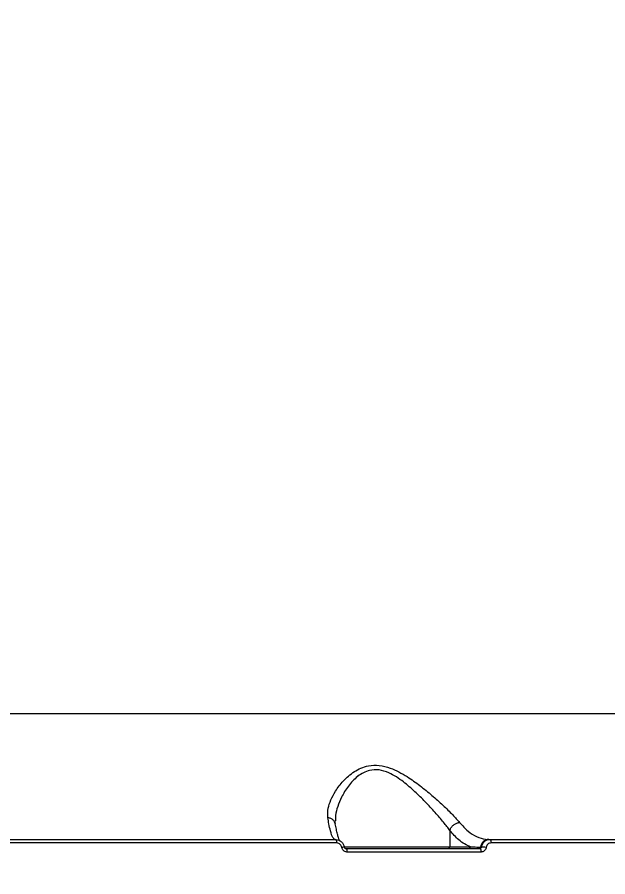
# Model space of a CAD drawing. Header units: millimetres. Extents: x -4688 to 6829, y -6350 to 4771.
# Drawn here: x 1241.4 to 1403, y 295.6 to 531 of the extents above; entities that cross this region are included whole.
import ezdxf

# ---------------------------------------------------------------- set-up
doc = ezdxf.new("R2010")
doc.units = ezdxf.units.MM
for name, color, linetype in [('DIKOM_ОБЪЕКТ', 7, 'Continuous'), ('DIKOM_РАЗМЕР_ЗОНА', 7, 'Continuous'), ('DIKOM_РАЗМЕР_ОБЪЕКТА', 7, 'Continuous')]:
    doc.layers.add(name, color=color, linetype=linetype)
doc.styles.add('style1', font='arial.ttf', dxfattribs={"width": 0.8})
doc.dimstyles.new('1-50', dxfattribs={"dimtxt": 300, "dimasz": 200, "dimexe": 100, "dimexo": 0, "dimgap": 100, "dimtad": 1, "dimtxsty": 'style1', "dimcen": 200, "dimclrd": 7, "dimclre": 7, "dimclrt": 7, "dimadec": 1, "dimazin": 2, "dimtfac": 1, "dimtmove": 0, "dimatfit": 2, "dimfxl": 0, "dimlwd": 25, "dimlwe": 18, "dimarcsym": 0})

# ---------------------------------------------------------------- blocks, each defined once
blk = doc.blocks.new('*D9')
at = {"layer": 'Defpoints', "color": 0, "transparency": 16777216}
for p in [(2285.35, 2926.08), (233.68, -3329.73), (5655.58, -3329.73)]:
    blk.add_point(p, dxfattribs=at)
at = {"layer": 'DIKOM_РАЗМЕР_ОБЪЕКТА', "color": 7, "lineweight": 18, "transparency": 16777216}
for p, q in [((2285.35, 2926.08), (5755.58, 2926.08)), ((233.68, -3329.73), (5755.58, -3329.73))]:
    blk.add_line(p, q, dxfattribs=at)
at = {"layer": 'DIKOM_РАЗМЕР_ОБЪЕКТА', "color": 7, "lineweight": 25, "transparency": 16777216}
blk.add_line((5655.58, 2726.08), (5655.58, -3129.73), dxfattribs=at)
at = {"layer": 'DIKOM_РАЗМЕР_ОБЪЕКТА', "color": 7, "transparency": 16777216}
for points in [[(5622.24, 2726.08), (5688.91, 2726.08), (5655.58, 2926.08)], [(5622.24, -3129.73), (5688.91, -3129.73), (5655.58, -3329.73)]]:
    blk.add_solid(points, dxfattribs=at)
at = {"layer": 'DIKOM_РАЗМЕР_ОБЪЕКТА', "color": 7, "transparency": 16777216, "insert": (5402.4, -130.27), "char_height": 300, "attachment_point": 5, "rotation": 90, "style": 'style1'}
blk.add_mtext('6250', dxfattribs=at)
blk = doc.blocks.new('*D10')
at = {"layer": 'Defpoints', "color": 0, "transparency": 16777216}
for p in [(2960.09, 4770.95), (741.18, -5330.34), (6729.08, -5330.34)]:
    blk.add_point(p, dxfattribs=at)
at = {"layer": 'DIKOM_РАЗМЕР_ЗОНА', "color": 7, "lineweight": 18, "transparency": 16777216}
for p, q in [((2960.09, 4770.95), (6829.08, 4770.95)), ((741.18, -5330.34), (6829.08, -5330.34))]:
    blk.add_line(p, q, dxfattribs=at)
at = {"layer": 'DIKOM_РАЗМЕР_ЗОНА', "color": 7, "lineweight": 25, "transparency": 16777216}
blk.add_line((6729.08, 4570.95), (6729.08, -5130.34), dxfattribs=at)
at = {"layer": 'DIKOM_РАЗМЕР_ЗОНА', "color": 7, "transparency": 16777216}
for points in [[(6695.74, 4570.95), (6762.41, 4570.95), (6729.08, 4770.95)], [(6695.74, -5130.34), (6762.41, -5130.34), (6729.08, -5330.34)]]:
    blk.add_solid(points, dxfattribs=at)
at = {"layer": 'DIKOM_РАЗМЕР_ЗОНА', "color": 7, "transparency": 16777216, "insert": (6475.9, -93.77), "char_height": 300, "attachment_point": 5, "rotation": 90, "style": 'style1'}
blk.add_mtext('10100', dxfattribs=at)
blk = doc.blocks.new('*D11')
at = {"layer": 'Defpoints', "color": 0, "transparency": 16777216}
for p in [(3703.08, 2652.76), (-3188.42, -47.63), (-3188.42, -4921.77)]:
    blk.add_point(p, dxfattribs=at)
at = {"layer": 'DIKOM_РАЗМЕР_ОБЪЕКТА', "color": 7, "lineweight": 18, "transparency": 16777216}
for p, q in [((3703.08, 2652.76), (3703.08, -5021.77)), ((-3188.42, -47.63), (-3188.42, -5021.77))]:
    blk.add_line(p, q, dxfattribs=at)
at = {"layer": 'DIKOM_РАЗМЕР_ОБЪЕКТА', "color": 7, "lineweight": 25, "transparency": 16777216}
blk.add_line((3503.08, -4921.77), (-2988.42, -4921.77), dxfattribs=at)
at = {"layer": 'DIKOM_РАЗМЕР_ОБЪЕКТА', "color": 7, "transparency": 16777216}
for points in [[(-2988.42, -4888.44), (-2988.42, -4955.11), (-3188.42, -4921.77)], [(3503.08, -4888.44), (3503.08, -4955.11), (3703.08, -4921.77)]]:
    blk.add_solid(points, dxfattribs=at)
at = {"layer": 'DIKOM_РАЗМЕР_ОБЪЕКТА', "color": 7, "transparency": 16777216, "insert": (4.08, -4668.6), "char_height": 300, "attachment_point": 5, "style": 'style1'}
blk.add_mtext('6900', dxfattribs=at)
blk = doc.blocks.new('*D12')
at = {"layer": 'Defpoints', "color": 0, "transparency": 16777216}
for p in [(4937.72, 2926.08), (-4688.42, -671.13), (4937.72, -6249.77)]:
    blk.add_point(p, dxfattribs=at)
at = {"layer": 'DIKOM_РАЗМЕР_ЗОНА', "color": 7, "lineweight": 18, "transparency": 16777216}
for p, q in [((4937.72, 2926.08), (4937.72, -6349.77)), ((-4688.42, -671.13), (-4688.42, -6349.77))]:
    blk.add_line(p, q, dxfattribs=at)
at = {"layer": 'DIKOM_РАЗМЕР_ЗОНА', "color": 7, "lineweight": 25, "transparency": 16777216}
blk.add_line((-4488.42, -6249.77), (4737.72, -6249.77), dxfattribs=at)
at = {"layer": 'DIKOM_РАЗМЕР_ЗОНА', "color": 7, "transparency": 16777216}
for points in [[(-4488.42, -6216.44), (-4488.42, -6283.11), (-4688.42, -6249.77)], [(4737.72, -6216.44), (4737.72, -6283.11), (4937.72, -6249.77)]]:
    blk.add_solid(points, dxfattribs=at)
at = {"layer": 'DIKOM_РАЗМЕР_ЗОНА', "color": 7, "transparency": 16777216, "insert": (124.65, -5996.6), "char_height": 300, "attachment_point": 5, "style": 'style1'}
blk.add_mtext('9650', dxfattribs=at)

msp = doc.modelspace()

# ---------------------------------------------------------------- linework, layer by layer
at = {"layer": 'DIKOM_ОБЪЕКТ', "color": 7, "linetype": 'Continuous', "lineweight": 15}
for p, q in [((1018.347, 340.368), (1497.005, 340.368)), ((1359.831, 308.27), (1359.831, 303.865)), ((1221.987, 305.865), (1328.491, 305.865)), ((1328.801, 304.906), (1222.21, 304.906)), ((1330.834, 303.865), (1359.831, 303.865)), ((1359.831, 303.865), (1365.463, 303.865)), ((1368.243, 303.782), (1368.492, 303.782)), ((1370.479, 305.865), (1370.758, 305.865)), ((1370.758, 305.865), (1472.137, 305.865)), ((1472.567, 304.906), (1371.104, 304.906)), ((1331.375, 303.365), (1368.011, 303.365)), ((1368.355, 302.4), (1331.688, 302.4))]:
    msp.add_line(p, q, dxfattribs=at)
at = {"layer": 'DIKOM_ОБЪЕКТ', "color": 7, "linetype": 'Continuous', "lineweight": 15, "flags": 128}
for points in [[(1328.491, 305.865), (1328.55, 305.847), (1328.607, 305.793), (1328.66, 305.705), (1328.706, 305.586), (1328.745, 305.442), (1328.774, 305.276), (1328.793, 305.095), (1328.801, 304.906)], [(1330.914, 303.782), (1330.917, 303.78), (1330.893, 303.773), (1330.841, 303.762), (1330.763, 303.746), (1330.661, 303.727), (1330.538, 303.705), (1330.398, 303.68), (1330.245, 303.653)], [(1370.758, 305.865), (1370.824, 305.847), (1370.887, 305.793), (1370.946, 305.705), (1370.997, 305.586), (1371.041, 305.442), (1371.073, 305.276), (1371.095, 305.095), (1371.104, 304.906)], [(1331.375, 303.365), (1331.435, 303.347), (1331.492, 303.292), (1331.546, 303.204), (1331.593, 303.084), (1331.632, 302.939), (1331.661, 302.772), (1331.68, 302.59), (1331.688, 302.4)], [(1368.011, 303.365), (1368.077, 303.347), (1368.14, 303.292), (1368.199, 303.204), (1368.25, 303.084), (1368.293, 302.939), (1368.325, 302.772), (1368.346, 302.59), (1368.355, 302.4)]]:
    msp.add_lwpolyline(points, dxfattribs=at)
at = {"layer": 'DIKOM_ОБЪЕКТ', "color": 7, "linetype": 'Continuous', "lineweight": 15}
for centre, radius, start, end in [((1359.353, 303.843), 0.478, 272.93104, 2.659), ((1364.986, 303.843), 0.478, 272.93216, 2.65893), ((1367.777, 303.834), 0.469, 272.3311, 353.63301), ((1370.574, 303.522), 2.345, 92.3311, 173.63301), ((1368.377, 296.67), 7.113, 79.0289, 89.0741)]:
    msp.add_arc(centre, radius, start, end, dxfattribs=at)
for points, knots in [([(1504.847, 349.42), (1504.198, 356.388), (1502.896, 370.347), (1500.179, 391.001), (1496.902, 411.403), (1493.003, 431.54), (1488.493, 451.354), (1484.011, 468.344), (1479.811, 482.585), (1476.077, 494.251), (1472.121, 505.671), (1468.071, 516.496), (1463.96, 526.724), (1459.806, 536.386), (1455.482, 545.792), (1451.084, 554.747), (1446.631, 563.251), (1441.075, 573.224), (1434.188, 584.581), (1426.056, 596.61), (1417.83, 607.538), (1409.802, 617.119), (1401.782, 625.714), (1393.898, 633.291), (1385.347, 640.62), (1376.105, 647.534), (1366.331, 653.717), (1356.655, 658.8), (1347.398, 662.74), (1338.315, 665.75), (1329.535, 667.908), (1320.16, 669.328), (1313.199, 669.989), (1309.124, 669.818), (1308.584, 669.795)], [0, 0, 0, 0, 0.0394028, 0.0789283, 0.1185295, 0.1582552, 0.1985289, 0.2389336, 0.2643273, 0.289721, 0.3152464, 0.3407718, 0.3640265, 0.3872813, 0.4106369, 0.4339925, 0.4559332, 0.477895, 0.515465, 0.5531409, 0.5878301, 0.6226026, 0.6543736, 0.6862083, 0.7170118, 0.7546435, 0.7923811, 0.8271267, 0.8619555, 0.8937774, 0.925663, 0.9565154, 0.9942409, 1, 1, 1, 1]), ([(1326.418, 311.804), (1326.395, 312.657), (1326.352, 314.202), (1327.197, 316.705), (1328.522, 319.246), (1330.577, 321.959), (1333.016, 324.119), (1335.44, 325.433), (1337.697, 326.152), (1340.486, 326.265), (1343.353, 325.536), (1345.892, 324.391), (1348.632, 322.791), (1351.692, 320.598), (1354.96, 317.917), (1357.969, 315.208), (1360.61, 312.644), (1361.883, 311.188), (1362.498, 310.485)], [0, 0, 0, 0, 0.0785517, 0.1424077, 0.2076086, 0.2856911, 0.3665348, 0.4050987, 0.4448429, 0.4974371, 0.549685, 0.5917849, 0.6349331, 0.7063605, 0.7797217, 0.8533218, 0.9291388, 1, 1, 1, 1]), ([(1359.832, 308.277), (1359.832, 308.277), (1359.331, 308.987), (1358.106, 310.573), (1355.803, 313.258), (1353.167, 316.106), (1350.279, 318.969), (1347.626, 321.286), (1345.194, 323.019), (1342.996, 324.24), (1340.463, 325.041), (1338.037, 324.918), (1336.115, 324.172), (1335.094, 323.501), (1333.613, 322.341), (1331.899, 320.459), (1330.17, 317.609), (1329.069, 314.897), (1328.457, 312.691), (1328.495, 311.445), (1328.51, 310.954)], [0, 0, 0, 0, 0.0000336, 0.0750683, 0.1536146, 0.234395, 0.3097453, 0.3867492, 0.4294483, 0.4730878, 0.5239229, 0.5743918, 0.6112987, 0.649859, 0.6518317, 0.7329425, 0.8174224, 0.8855875, 0.9549221, 1, 1, 1, 1]), ([(1328.419, 305.865), (1328.204, 305.975), (1327.766, 306.198), (1327.19, 307.855), (1326.741, 309.835), (1326.512, 311.234), (1326.418, 311.804)], [0, 0, 0, 0, 0.3072584, 0.6233184, 0.8463529, 1, 1, 1, 1]), ([(1328.432, 310.121), (1328.423, 310.211), (1328.394, 310.54), (1328.055, 311.04), (1327.464, 311.529), (1326.907, 311.727), (1326.551, 311.789), (1326.464, 311.799), (1326.418, 311.804)], [0, 0, 0, 0, 0.1018986, 0.3726248, 0.6433515, 0.9140791, 0.9544556, 1, 1, 1, 1]), ([(1328.472, 310.136), (1328.421, 310.36), (1328.366, 310.6), (1328.398, 310.918), (1328.4, 310.939)], [0, 0, 0, 0, 0.9327343, 1, 1, 1, 1]), ([(1329.763, 305.352), (1329.752, 305.369), (1329.726, 305.405), (1329.555, 305.754), (1329.327, 306.376), (1329.049, 307.334), (1328.757, 308.566), (1328.563, 309.615), (1328.469, 310.126)], [0, 0, 0, 0, 0.1199453, 0.2662783, 0.4332198, 0.6173907, 0.8135995, 1, 1, 1, 1]), ([(1359.832, 308.277), (1359.913, 308.526), (1360.075, 309.023), (1360.613, 309.685), (1361.3, 310.188), (1361.919, 310.414), (1362.318, 310.475), (1362.455, 310.483), (1362.498, 310.485)], [0, 0, 0, 0, 0.2204855, 0.440971, 0.6614568, 0.8819434, 0.9635568, 1, 1, 1, 1]), ([(1362.498, 310.485), (1363.256, 309.643), (1364.745, 307.991), (1367.142, 306.51), (1369.059, 305.918), (1370.18, 305.876), (1370.479, 305.865)], [0, 0, 0, 0, 0.3028924, 0.5944611, 0.8920287, 1, 1, 1, 1]), ([(1359.831, 308.27), (1359.831, 308.272), (1359.832, 308.274), (1359.832, 308.276), (1359.832, 308.277)], [0, 0, 0, 0, 0.6968069, 1, 1, 1, 1]), ([(1365.463, 303.865), (1364.922, 304.1), (1363.833, 304.572), (1361.925, 305.921), (1360.627, 307.378), (1359.831, 308.27)], [0, 0, 0, 0, 0.2774665, 0.5572993, 1, 1, 1, 1]), ([(1328.491, 305.865), (1328.553, 305.864), (1328.888, 305.855), (1329.487, 305.7), (1330.175, 305.243), (1330.699, 304.585), (1330.842, 304.05), (1330.914, 303.782)], [0, 0, 0, 0, 0.0547627, 0.2944094, 0.5301252, 0.7646885, 1, 1, 1, 1]), ([(1330.245, 303.653), (1330.202, 303.814), (1330.116, 304.136), (1329.804, 304.532), (1329.393, 304.807), (1329.037, 304.9), (1328.838, 304.905), (1328.801, 304.906)], [0, 0, 0, 0, 0.2340719, 0.4679654, 0.7039629, 0.944859, 1, 1, 1, 1]), ([(1331.688, 302.4), (1331.651, 302.401), (1331.452, 302.406), (1331.095, 302.499), (1330.686, 302.774), (1330.374, 303.17), (1330.288, 303.492), (1330.245, 303.653)], [0, 0, 0, 0, 0.0557734, 0.2968037, 0.5326623, 0.7662387, 1, 1, 1, 1]), ([(1330.914, 303.782), (1330.928, 303.728), (1330.957, 303.618), (1331.059, 303.487), (1331.19, 303.397), (1331.301, 303.367), (1331.363, 303.365), (1331.375, 303.365)], [0, 0, 0, 0, 0.2178619, 0.443589, 0.6835988, 0.9397725, 1, 1, 1, 1]), ([(1365.463, 303.865), (1365.605, 303.857), (1366.31, 303.817), (1367.251, 303.786), (1368.029, 303.783), (1368.243, 303.782)], [0, 0, 0, 0, 0.1533127, 0.7665794, 1, 1, 1, 1]), ([(1368.011, 303.365), (1368.068, 303.371), (1368.181, 303.381), (1368.329, 303.468), (1368.439, 303.595), (1368.481, 303.709), (1368.49, 303.773), (1368.492, 303.782)], [0, 0, 0, 0, 0.2442311, 0.4858979, 0.7246337, 0.9617552, 1, 1, 1, 1]), ([(1369.73, 303.653), (1369.726, 303.626), (1369.696, 303.435), (1369.567, 303.091), (1369.252, 302.709), (1368.832, 302.45), (1368.514, 302.416), (1368.355, 302.4)], [0, 0, 0, 0, 0.0385716, 0.2780899, 0.5183557, 0.7592314, 1, 1, 1, 1]), ([(1368.492, 303.782), (1368.499, 303.826), (1368.551, 304.145), (1368.766, 304.716), (1369.285, 305.351), (1369.976, 305.782), (1370.497, 305.838), (1370.758, 305.865)], [0, 0, 0, 0, 0.0387882, 0.2783653, 0.5186336, 0.7594353, 1, 1, 1, 1]), ([(1371.104, 304.906), (1370.945, 304.889), (1370.628, 304.856), (1370.208, 304.596), (1369.894, 304.215), (1369.765, 303.871), (1369.735, 303.679), (1369.73, 303.653)], [0, 0, 0, 0, 0.240665, 0.4814361, 0.721633, 0.9612014, 1, 1, 1, 1])]:
    msp.add_open_spline(points, degree=3, knots=knots, dxfattribs=at)

# ---------------------------------------------------------------- dimensions: what is measured, and where the dimension line sits
at = {"layer": 'DIKOM_РАЗМЕР_ЗОНА'}
dim = msp.add_linear_dim(base=(6729.076, -5330.338), p1=(2960.09, 4770.953), p2=(741.185, -5330.338), angle=90, text='10100', dimstyle='1-50', dxfattribs=at)
dim.commit()
dim.dimension.update_dxf_attribs({"geometry": '*D10', "text_midpoint": (6729.076, -93.775), "dimtype": 160})
dim = msp.add_linear_dim(base=(4937.725, -6249.775), p1=(-4688.422, -671.127), p2=(4937.725, 2926.075), text='9650', dimstyle='1-50', dxfattribs=at)
dim.commit()
dim.dimension.update_dxf_attribs({"geometry": '*D12', "text_midpoint": (124.651, -6249.775), "dimtype": 160})
at = {"layer": 'DIKOM_РАЗМЕР_ОБЪЕКТА'}
dim = msp.add_linear_dim(base=(5655.576, -3329.729), p1=(2285.35, 2926.075), p2=(233.685, -3329.729), angle=90, text='6250', dimstyle='1-50', dxfattribs=at)
dim.commit()
dim.dimension.update_dxf_attribs({"geometry": '*D9', "text_midpoint": (5655.576, -130.275), "dimtype": 160})
dim = msp.add_linear_dim(base=(-3188.422, -4921.775), p1=(3703.085, 2652.764), p2=(-3188.422, -47.627), text='6900', dimstyle='1-50', dxfattribs=at)
dim.commit()
dim.dimension.update_dxf_attribs({"geometry": '*D11', "text_midpoint": (4.076, -4921.775), "dimtype": 160})

doc.saveas('drawing.dxf')
